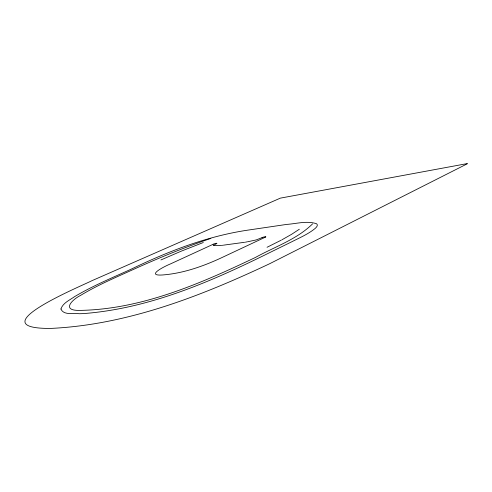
<?xml version="1.0" encoding="UTF-8"?>
<svg xmlns="http://www.w3.org/2000/svg" width="492" height="492" viewBox="0 0 492 492"><rect width="100%" height="100%" fill="white"/><g stroke="black" fill="none" stroke-linecap="round" stroke-linejoin="round"><path stroke-width="0.74" d="M312.58 223.872C296.664 239.506 274.628 246.799 255.483 257.427C200.158 283.736 141.302 309.579 79.021 310.415C61.494 310.52 71.894 299.726 80.639 295.372C97.484 285.12 115.718 277.463 133.639 269.333C158.904 257.9 184.586 247.341 210.853 238.417M467.308 163.775L269.77 263.669C201.062 296.055 127.975 324.677 51.309 328.392A260.754 40.289 -17.2 0 1 46.851 328.41C-18.425 327.242 82.084 285.791 91.783 280.754L280.348 198.135L467.252 163.59M299.345 229.235L291.688 234.26L281.904 239.813M281.203 240.188L267.039 247.285M216.345 243.725L213.214 245.625L221.548 245.373M265.01 237.328L220.25 258.355C202.864 266.313 184.5 272.783 165.38 274.721C143.744 277.076 163.153 266.916 170.533 263.884L213.245 244.247M160.909 259.948L181.265 251.154L203.294 242.519M262.162 237.593L256.191 239.924L247.605 241.775M247.033 241.873L246.154 242.027M245.545 242.125L244.93 242.23M244.303 242.328L223.331 245.182M222.716 245.25L222.126 245.311M265.785 236.916A2.534 0.394 -17.2 0 1 265.133 237.316M262.064 237.599A2.534 0.394 -17.2 0 1 265.754 236.72M216.861 243.442A2.362 0.344 -17.7 0 1 216.474 243.7M213.141 244.26A2.362 0.344 -17.7 0 1 216.787 243.269M60.928 309.007C63.585 315.544 73.72 312.974 79.353 313.73A188.331 29.403 -17.5 0 0 83.781 313.57C150.509 308.435 213.116 280.729 272.322 251.32L291.738 241.793C299.585 237.802 307.881 234.278 314.806 228.725C316.061 227.648 318.521 225.428 316.694 223.811C307.156 220.465 296.541 223.737 286.738 224.407L249.536 229.887C208.03 235.779 168.602 251.16 131.026 269.241C112.01 277.875 92.625 285.926 74.63 296.608C69.772 300.102 62.902 302.9 60.928 309.007"/></g></svg>
